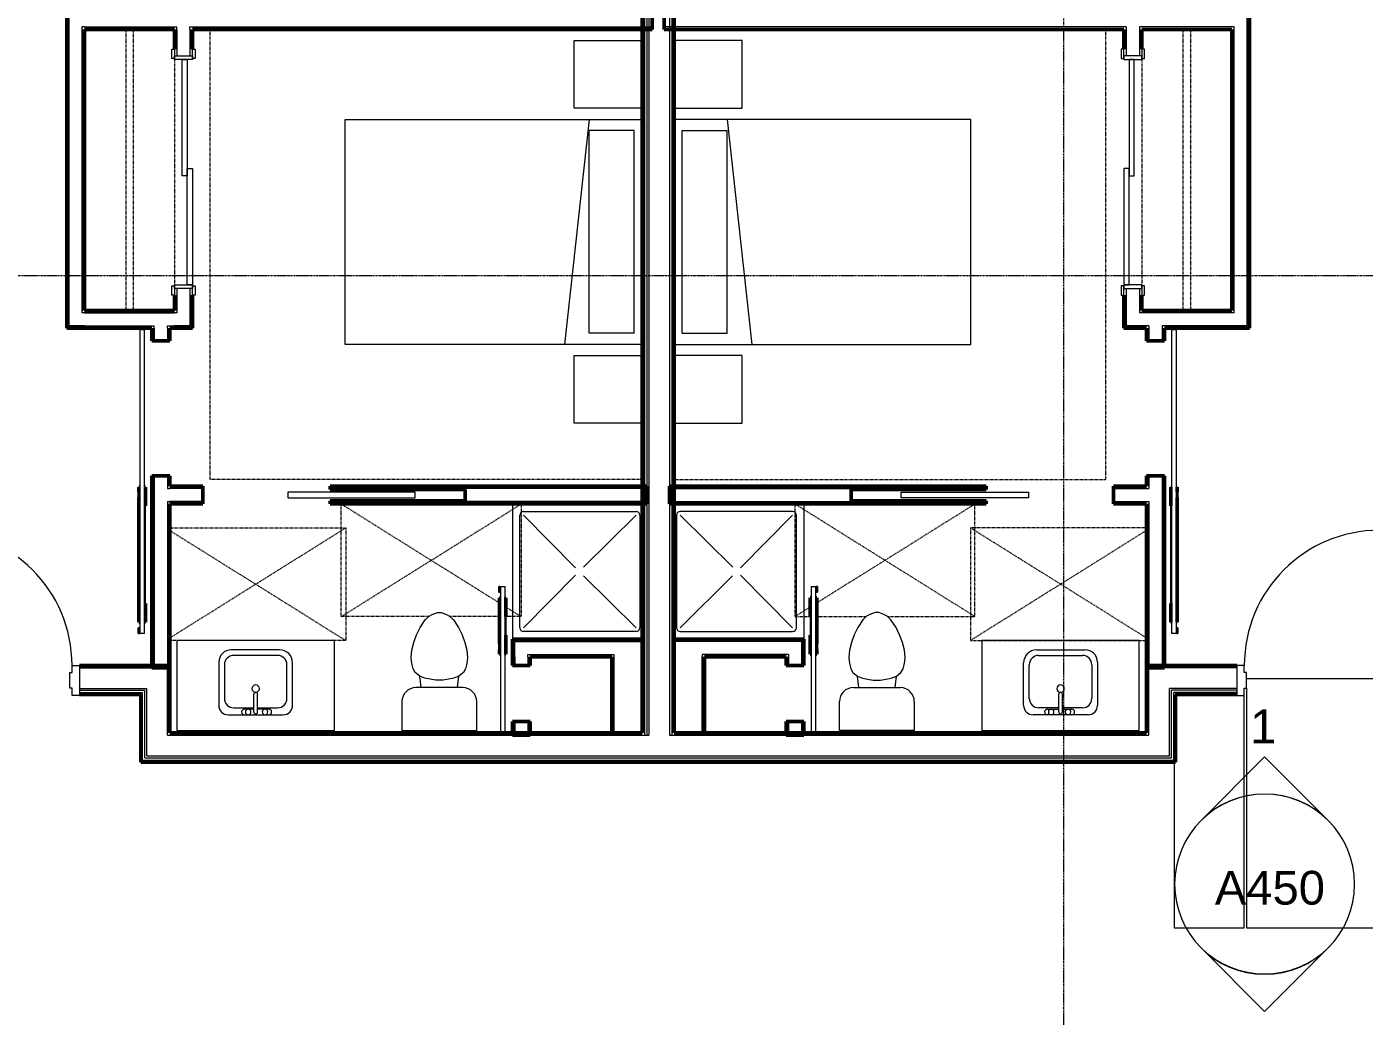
# Model space of a CAD drawing. Header units: inches. Extents: x -4266 to -1814, y 9706 to 12441.
# Drawn here: x -3103.9 to -2747.2, y 11649.9 to 11913.5 of the extents above; entities that cross this region are included whole.
import ezdxf

# ---------------------------------------------------------------- set-up
doc = ezdxf.new("R2010")
doc.units = ezdxf.units.IN
doc.header["$MEASUREMENT"] = 0
doc.linetypes.add('Dash', pattern=[0.25, 0.125, -0.125])
doc.linetypes.add('Grid Line 1_2_', pattern=[0.875, 0.5, -0.125, 0.125, -0.125])
for name, color, linetype, lineweight in [('A-ANNO-DIMS', 211, 'Continuous', 9), ('A-ANNO-DIMS-96', 211, 'Continuous', 9), ('A-DOOR-1', 7, 'Continuous', 9), ('A-DOOR-2', 50, 'Continuous', 20), ('A-DOOR-4', 10, 'Continuous', 13), ('A-DOOR-5', 250, 'Continuous', 50), ('A-DOOR-8', 31, 'Continuous', 9), ('A-DOOR-FRAM', 31, 'Continuous', 20), ('A-DOOR-FRAM-1', 50, 'Continuous', 20), ('A-FLOR', 192, 'Continuous', 13), ('A-GENM-HDLN-1', 7, 'Dash', 9), ('A-WALL', 113, 'Continuous', 13), ('A-WALL-3', 250, 'Continuous', 50), ('A-WALL-4', 10, 'Continuous', 13), ('G-ANNO-SYMB-2', 111, 'Continuous', 9), ('I-FURN-1', 7, 'Continuous', 9), ('I-FURN-HDLN-1', 7, 'Dash', 9), ('I-WALL-3', 2, 'Continuous', 50), ('P-SANR-FIXT-2', 7, 'Continuous', 9), ('Q-CASE-2', 7, 'Continuous', 9), ('Q-CASE-HDLN-1', 7, 'Dash', 9), ('S-GRID-1', 1, 'Grid Line 1_2_', 9)]:
    doc.layers.add(name, color=color, linetype=linetype, lineweight=lineweight)
doc.styles.add('Arial_1', font='arial.ttf', dxfattribs={"height": 9})
doc.styles.add('Century Gothic', font='ufonts.com_century-gothic.ttf', dxfattribs={"height": 9})
doc.dimstyles.new('OD__1_16__Tol__', dxfattribs={"dimscale": 12, "dimtxt": 9.397514, "dimasz": 1, "dimexe": 0.75, "dimexo": 0.5, "dimgap": 0.125, "dimtad": 1, "dimdec": 4, "dimrnd": 0.0625, "dimzin": 3, "dimdsep": 46, "dimlunit": 4, "dimtxsty": 'Century Gothic', "dimblk1": 'OBLIQUE', "dimblk2": 'OBLIQUE', "dimsah": 1, "dimcen": 0.09, "dimdle": 0.75, "dimazin": 0, "dimtfac": 1, "dimtdec": 4, "dimtix": 1, "dimtmove": 0, "dimatfit": 3, "dimfxl": 1, "dimtvp": 1, "dimtfill": 1, "dimfrac": 2, "dimtolj": 1, "dimtzin": 0, "dimarcsym": 2})

# ---------------------------------------------------------------- blocks, each defined once
blk = doc.blocks.new('DIMBLOCK18-FLOOR PLAN - 1ST FLOOR')
at = {"layer": 'A-ANNO-DIMS-96', "lineweight": 50}
for p, q in [((-4038.48, 12087.19), (-4044.48, 12093.19)), ((-4038.48, 12087.19), (-4032.48, 12081.19)), ((-4038.48, 11782.99), (-4044.48, 11788.99)), ((-4038.48, 11782.99), (-4032.48, 11776.99))]:
    blk.add_line(p, q, dxfattribs=at)
at = {"layer": 'A-ANNO-DIMS-96'}
for p, q in [((-2526.32, 12087.19), (-4047.48, 12087.19)), ((-4038.48, 11782.99), (-4038.48, 12087.19)), ((-4038.48, 12087.19), (-2526.32, 12087.19)), ((-3753.32, 11782.99), (-4047.48, 11782.99)), ((-4038.48, 11782.99), (-3753.32, 11782.99))]:
    blk.add_line(p, q, dxfattribs=at)
at = {"layer": 'A-ANNO-DIMS-96', "color": 0, "char_height": 9, "attachment_point": 1, "rotation": 90, "line_spacing_factor": 0.984502, "style": 'Century Gothic', "bg_fill": 3, "box_fill_scale": 1.25, "bg_fill_color": 256, "bg_fill_true_color": 13158600, "bg_fill_transparency": 0}
for s, insert, width in [('25\' - 4 3/16"', (-4051.52, 11900.86), 82.1611), ('304.2', (-4033.75, 11919.35), 37.7691)]:
    blk.add_mtext(s, dxfattribs=dict(at, insert=insert, width=width))
blk = doc.blocks.new('_Oblique')
at = {"color": 0, "linetype": 'ByBlock', "lineweight": -2}
blk.add_line((-0.5, -0.5), (0.5, 0.5), dxfattribs=at)

msp = doc.modelspace()

# ---------------------------------------------------------------- linework, layer by layer
at = {"layer": 'A-DOOR-4'}
for p, q in [((-2978.02233, 11762.87529), (-2978.02233, 11764.37529)), ((-2977.69674, 11764.37529), (-2978.02233, 11764.37529)), ((-2977.69674, 11762.87529), (-2977.69674, 11764.37529)), ((-2977.59526, 11764.37529), (-2977.59526, 11725.37529)), ((-2977.59526, 11764.37529), (-2976.97026, 11764.37529)), ((-2976.97026, 11764.37529), (-2976.34526, 11764.37529)), ((-2976.34526, 11725.37529), (-2976.34526, 11764.37529)), ((-2894.70221, 11764.37529), (-2894.70221, 11725.37529)), ((-2894.70221, 11764.37529), (-2894.07721, 11764.37529)), ((-2894.07721, 11764.37529), (-2893.45221, 11764.37529)), ((-2893.45221, 11725.37529), (-2893.45221, 11764.37529)), ((-2893.02514, 11764.37529), (-2893.35074, 11764.37529)), ((-2893.35074, 11764.37529), (-2893.35074, 11762.87529)), ((-2893.02514, 11764.37529), (-2893.02514, 11762.87529)), ((-2978.02233, 11762.87529), (-2977.69674, 11762.87529)), ((-2893.35074, 11762.87529), (-2893.02514, 11762.87529)), ((-2976.09526, 11756.37529), (-2976.09526, 11751.37529)), ((-2894.95221, 11756.37529), (-2894.95221, 11751.37529)), ((-3074.14874, 11751.8644), (-3074.14874, 11753.3644)), ((-3073.82314, 11753.3644), (-3074.14874, 11753.3644)), ((-3073.82314, 11751.8644), (-3073.82314, 11753.3644)), ((-2796.89874, 11753.3644), (-2797.22433, 11753.3644)), ((-2797.22433, 11753.3644), (-2797.22433, 11751.8644)), ((-2796.89874, 11753.3644), (-2796.89874, 11751.8644)), ((-3074.14874, 11751.8644), (-3073.82314, 11751.8644)), ((-3073.09666, 11751.8644), (-3073.72166, 11751.8644)), ((-3072.47166, 11751.8644), (-3073.09666, 11751.8644)), ((-2978.02233, 11747.60926), (-2978.02233, 11749.10926)), ((-2978.02233, 11749.10926), (-2977.69674, 11749.10926)), ((-2977.69674, 11747.60926), (-2977.69674, 11749.10926)), ((-2893.35074, 11749.10926), (-2893.02514, 11749.10926)), ((-2893.35074, 11749.10926), (-2893.35074, 11747.60926)), ((-2893.02514, 11749.10926), (-2893.02514, 11747.60926)), ((-2797.95081, 11751.8644), (-2798.57581, 11751.8644)), ((-2797.32581, 11751.8644), (-2797.95081, 11751.8644)), ((-2797.22433, 11751.8644), (-2796.89874, 11751.8644)), ((-2977.69674, 11747.60926), (-2978.02233, 11747.60926)), ((-2893.02514, 11747.60926), (-2893.35074, 11747.60926)), ((-2976.97026, 11725.37529), (-2977.59526, 11725.37529)), ((-2976.34526, 11725.37529), (-2976.97026, 11725.37529)), ((-2894.07721, 11725.37529), (-2894.70221, 11725.37529)), ((-2893.45221, 11725.37529), (-2894.07721, 11725.37529))]:
    msp.add_line(p, q, dxfattribs=at)
at = {"layer": 'A-DOOR-5'}
for p, q in [((-3072.47377, 11759.8644), (-3072.22166, 11759.8644)), ((-3072.22166, 11759.8644), (-3072.22166, 11754.8644)), ((-2977.59526, 11761.37529), (-2977.84526, 11761.37529)), ((-2977.84526, 11761.37529), (-2977.84526, 11749.10926)), ((-2976.09526, 11761.37529), (-2976.3469, 11761.37529)), ((-2976.09526, 11756.37529), (-2976.09526, 11761.37529)), ((-2894.95221, 11761.37529), (-2894.70058, 11761.37529)), ((-2894.95221, 11756.37529), (-2894.95221, 11761.37529)), ((-2893.45221, 11761.37529), (-2893.20221, 11761.37529)), ((-2893.20221, 11761.37529), (-2893.20221, 11749.10926)), ((-2798.57371, 11759.8644), (-2798.82581, 11759.8644)), ((-2798.82581, 11759.8644), (-2798.82581, 11754.8644)), ((-2976.34963, 11756.37529), (-2976.09526, 11756.37529)), ((-2894.69785, 11756.37529), (-2894.95221, 11756.37529)), ((-3073.72166, 11754.8644), (-3073.97166, 11754.8644)), ((-3072.22166, 11754.8644), (-3072.47245, 11754.8644)), ((-2798.82581, 11754.8644), (-2798.57502, 11754.8644)), ((-2797.32581, 11754.8644), (-2797.07581, 11754.8644)), ((-2976.09526, 11751.37529), (-2976.35236, 11751.37529)), ((-2976.09526, 11746.37529), (-2976.09526, 11751.37529)), ((-2894.95221, 11751.37529), (-2894.69512, 11751.37529)), ((-2894.95221, 11746.37529), (-2894.95221, 11751.37529)), ((-2977.84526, 11747.60926), (-2977.84526, 11746.37529)), ((-2977.84526, 11746.37529), (-2977.59526, 11746.37529)), ((-2976.34526, 11746.37529), (-2976.09526, 11746.37529)), ((-2894.70221, 11746.37529), (-2894.95221, 11746.37529)), ((-2893.20221, 11746.37529), (-2893.45221, 11746.37529)), ((-2893.20221, 11747.60926), (-2893.20221, 11746.37529))]:
    msp.add_line(p, q, dxfattribs=at)
at = {"layer": 'A-DOOR-FRAM'}
for p, q in [((-3091.82374, 11741.4269), (-3091.82374, 11743.3644)), ((-3091.82374, 11743.3644), (-3089.82374, 11743.3644)), ((-3089.82374, 11743.3644), (-3089.82374, 11735.3644)), ((-2779.19874, 11743.3644), (-2781.19874, 11743.3644)), ((-2781.19874, 11743.3644), (-2781.19874, 11735.3644)), ((-2779.19874, 11741.4269), (-2779.19874, 11743.3644)), ((-3092.44874, 11741.4269), (-3091.82374, 11741.4269)), ((-3092.44874, 11737.3019), (-3092.44874, 11741.4269)), ((-2778.57374, 11741.4269), (-2779.19874, 11741.4269)), ((-2778.57374, 11737.3019), (-2778.57374, 11741.4269)), ((-3091.82374, 11737.3019), (-3092.44874, 11737.3019)), ((-3091.82374, 11735.3644), (-3091.82374, 11737.3019)), ((-3089.82374, 11735.3644), (-3091.82374, 11735.3644)), ((-2781.19874, 11735.3644), (-2779.19874, 11735.3644)), ((-2779.19874, 11735.3644), (-2779.19874, 11737.3019)), ((-2779.19874, 11737.3019), (-2778.57374, 11737.3019))]:
    msp.add_line(p, q, dxfattribs=at)
at = {"layer": 'A-FLOR'}
for p, q in [((-2743.82374, 11739.7394), (-2778.57374, 11739.7394)), ((-2779.19874, 11673.3894), (-2779.19874, 11735.3644)), ((-2778.57374, 11737.3019), (-2778.57374, 11673.3894)), ((-2797.89874, 11717.6144), (-2797.89874, 11673.3894)), ((-2797.89874, 11673.3894), (-2779.19874, 11673.3894)), ((-2778.57374, 11673.3894), (-2739.92374, 11673.3894))]:
    msp.add_line(p, q, dxfattribs=at)
at = {"layer": 'A-GENM-HDLN-1'}
for p, q in [((-2996.70941, 11756.3644), (-3020.02233, 11756.3644)), ((-2977.84526, 11756.3644), (-2991.02744, 11756.3644)), ((-2976.09526, 11758.90997), (-2972.02233, 11756.3644)), ((-2972.02233, 11756.3644), (-2976.09526, 11756.3644)), ((-2894.95221, 11758.90997), (-2899.02514, 11756.3644)), ((-2899.02514, 11756.3644), (-2894.95221, 11756.3644)), ((-2893.20221, 11756.3644), (-2880.02003, 11756.3644)), ((-2874.33806, 11756.3644), (-2851.02514, 11756.3644)), ((-3018.84465, 11750.00029), (-3065.77374, 11750.00029)), ((-2852.20283, 11750.00029), (-2805.27374, 11750.00029))]:
    msp.add_line(p, q, dxfattribs=at)
at = {"layer": 'A-WALL'}
for p, q in [((-2938.02374, 12080.6894), (-2938.02374, 11724.7394)), ((-2939.14874, 11917.6144), (-2939.14874, 11724.7394)), ((-2938.52374, 11917.6144), (-2938.52374, 11724.7394)), ((-2932.52374, 11917.6144), (-2932.52374, 11724.7394)), ((-2931.89874, 11917.6144), (-2931.89874, 11724.7394)), ((-3089.82374, 11742.7394), (-3066.37374, 11742.7394)), ((-3066.37374, 11724.7394), (-3066.37374, 11742.7394)), ((-2781.19874, 11742.7394), (-2804.64874, 11742.7394)), ((-2804.64874, 11724.7394), (-2804.64874, 11742.7394)), ((-3089.82374, 11737.2394), (-3071.87374, 11737.2394)), ((-3089.82374, 11736.7394), (-3072.37374, 11736.7394)), ((-3089.82374, 11736.1144), (-3072.99874, 11736.1144)), ((-3073.49874, 11735.6144), (-3073.49874, 11736.1144)), ((-3072.99874, 11718.1144), (-3072.99874, 11736.1144)), ((-3072.37374, 11718.7394), (-3072.37374, 11736.7394)), ((-3071.87374, 11719.2394), (-3071.87374, 11737.2394)), ((-2781.19874, 11737.2394), (-2799.14874, 11737.2394)), ((-2799.14874, 11719.2394), (-2799.14874, 11737.2394)), ((-2781.19874, 11736.7394), (-2798.64874, 11736.7394)), ((-2798.64874, 11718.7394), (-2798.64874, 11736.7394)), ((-2781.19874, 11736.1144), (-2798.02374, 11736.1144)), ((-2798.02374, 11718.1144), (-2798.02374, 11736.1144)), ((-2797.52374, 11736.1144), (-2797.52374, 11735.6144)), ((-3066.37374, 11724.7394), (-2938.02374, 11724.7394)), ((-2932.52374, 11724.7394), (-2804.64874, 11724.7394)), ((-3072.99874, 11718.1144), (-2798.02374, 11718.1144)), ((-3072.37374, 11718.7394), (-2798.64874, 11718.7394)), ((-3071.87374, 11719.2394), (-2799.14874, 11719.2394))]:
    msp.add_line(p, q, dxfattribs=at)
at = {"layer": 'A-WALL-3'}
for p, q in [((-2939.77374, 11750.37529), (-2974.39733, 11750.37529)), ((-2974.39733, 11750.37529), (-2974.39733, 11749.75029)), ((-2974.39733, 11749.75029), (-2974.39733, 11745.62529)), ((-2939.77374, 11746.25029), (-2939.77374, 11750.37529)), ((-2896.65014, 11750.37529), (-2931.27374, 11750.37529)), ((-2931.27374, 11750.37529), (-2931.27374, 11746.25029)), ((-2896.65014, 11749.75029), (-2896.65014, 11750.37529)), ((-2896.65014, 11745.62529), (-2896.65014, 11749.75029)), ((-2974.39733, 11745.62529), (-2974.39733, 11743.37529)), ((-2969.64733, 11745.62529), (-2947.89874, 11745.62529)), ((-2969.64733, 11743.37529), (-2969.64733, 11745.62529)), ((-2947.89874, 11745.62529), (-2947.89874, 11725.3644)), ((-2939.77374, 11745.62529), (-2939.77374, 11746.25029)), ((-2939.77374, 11725.3644), (-2939.77374, 11745.62529)), ((-2931.27374, 11746.25029), (-2931.27374, 11745.62529)), ((-2931.27374, 11745.62529), (-2931.27374, 11725.3644)), ((-2923.14874, 11745.62529), (-2901.40014, 11745.62529)), ((-2923.14874, 11725.3644), (-2923.14874, 11745.62529)), ((-2901.40014, 11745.62529), (-2901.40014, 11743.37529)), ((-2896.65014, 11743.37529), (-2896.65014, 11745.62529)), ((-3070.52374, 11742.7394), (-3065.77374, 11742.7394)), ((-2974.39733, 11743.37529), (-2969.64733, 11743.37529)), ((-2901.40014, 11743.37529), (-2896.65014, 11743.37529)), ((-2805.27374, 11742.7394), (-2800.52374, 11742.7394)), ((-2969.64733, 11728.37529), (-2974.39733, 11728.37529)), ((-2974.39733, 11728.37529), (-2974.39733, 11724.7394)), ((-2969.64733, 11724.7394), (-2969.64733, 11728.37529)), ((-2896.65014, 11728.37529), (-2901.40014, 11728.37529)), ((-2901.40014, 11728.37529), (-2901.40014, 11724.7394)), ((-2896.65014, 11724.7394), (-2896.65014, 11728.37529)), ((-2974.39733, 11724.7394), (-2969.64733, 11724.7394)), ((-2947.89874, 11725.3644), (-2939.77374, 11725.3644)), ((-2931.27374, 11725.3644), (-2923.14874, 11725.3644)), ((-2901.40014, 11724.7394), (-2896.65014, 11724.7394))]:
    msp.add_line(p, q, dxfattribs=at)
at = {"layer": 'A-WALL-4'}
for p, q in [((-2973.77233, 11749.75029), (-2939.77374, 11749.75029)), ((-2973.77233, 11746.25029), (-2973.77233, 11749.75029)), ((-2897.27514, 11749.75029), (-2931.27374, 11749.75029)), ((-2897.27514, 11749.75029), (-2897.27514, 11746.25029)), ((-2973.77233, 11745.62529), (-2973.77233, 11746.25029)), ((-2973.77233, 11745.62529), (-2973.77233, 11743.37529)), ((-2970.27233, 11746.25029), (-2947.27374, 11746.25029)), ((-2970.27233, 11745.62529), (-2970.27233, 11746.25029)), ((-2970.27233, 11745.62529), (-2970.27233, 11743.37529)), ((-2947.27374, 11745.62529), (-2947.27374, 11746.25029)), ((-2947.27374, 11725.3644), (-2947.27374, 11745.62529)), ((-2940.02374, 11746.25029), (-2939.77374, 11746.25029)), ((-2940.02374, 11746.25029), (-2939.77374, 11746.25029)), ((-2940.02374, 11745.62529), (-2940.02374, 11746.25029)), ((-2940.02374, 11725.3644), (-2940.02374, 11745.62529)), ((-2931.02374, 11746.25029), (-2931.27374, 11746.25029)), ((-2931.27374, 11746.25029), (-2931.02374, 11746.25029)), ((-2931.02374, 11746.25029), (-2931.02374, 11745.62529)), ((-2931.02374, 11725.3644), (-2931.02374, 11745.62529)), ((-2900.77514, 11746.25029), (-2923.77374, 11746.25029)), ((-2923.77374, 11746.25029), (-2923.77374, 11745.62529)), ((-2923.77374, 11725.3644), (-2923.77374, 11745.62529)), ((-2900.77514, 11746.25029), (-2900.77514, 11745.62529)), ((-2900.77514, 11745.62529), (-2900.77514, 11743.37529)), ((-2897.27514, 11746.25029), (-2897.27514, 11745.62529)), ((-2897.27514, 11745.62529), (-2897.27514, 11743.37529)), ((-2973.77233, 11728.37529), (-2973.77233, 11724.7394)), ((-2970.27233, 11728.37529), (-2970.27233, 11724.7394)), ((-2900.77514, 11728.37529), (-2900.77514, 11724.7394)), ((-2897.27514, 11728.37529), (-2897.27514, 11724.7394))]:
    msp.add_line(p, q, dxfattribs=at)
at = {"layer": 'G-ANNO-SYMB-2'}
for p, q in [((-2773.7766, 11718.99605), (-2790.74716, 11702.02549)), ((-2756.80604, 11702.02549), (-2773.7766, 11718.99605))]:
    msp.add_line(p, q, dxfattribs=at)
at = {"layer": 'G-ANNO-SYMB-2', "extrusion": (0, 0, -1)}
for p, q in [((-2773.7766, 11651.1138), (-2790.74716, 11668.08436)), ((-2756.80604, 11668.08436), (-2773.7766, 11651.1138))]:
    msp.add_line(p, q, dxfattribs=at)
at = {"layer": 'G-ANNO-SYMB-2'}
for start, end in [(0, 180), (45, 135), (180, 0)]:
    msp.add_arc((-2773.7766, 11685.05493), 24, start, end, dxfattribs=at)
at = {"layer": 'G-ANNO-SYMB-2', "extrusion": (0, 0, -1)}
msp.add_arc((2773.7766, 11685.05493), 24, 225, 315, dxfattribs=at)
at = {"layer": 'I-WALL-3'}
for p, q in [((-2939.77374, 11917.6144), (-2939.77374, 11725.3644)), ((-2931.27374, 11725.3644), (-2931.27374, 11917.6144)), ((-3065.74874, 11743.3644), (-3089.82374, 11743.3644)), ((-3065.74874, 11725.3644), (-3065.74874, 11743.3644)), ((-2781.19874, 11743.3644), (-2805.27374, 11743.3644)), ((-2805.27374, 11743.3644), (-2805.27374, 11725.3644)), ((-3089.82374, 11735.6144), (-3073.49874, 11735.6144)), ((-3073.49874, 11735.6144), (-3073.49874, 11717.6144)), ((-2797.52374, 11735.6144), (-2781.19874, 11735.6144)), ((-2797.52374, 11717.6144), (-2797.52374, 11735.6144)), ((-2939.77374, 11725.3644), (-3065.74874, 11725.3644)), ((-2805.27374, 11725.3644), (-2931.27374, 11725.3644)), ((-3073.49874, 11717.6144), (-2797.52374, 11717.6144))]:
    msp.add_line(p, q, dxfattribs=at)
at = {"layer": 'P-SANR-FIXT-2'}
for p, q in [((-2957.52955, 11767.39137), (-2971.39733, 11753.37529)), ((-2955.38682, 11767.26675), (-2941.39733, 11753.37529)), ((-2915.66066, 11767.26675), (-2929.65014, 11753.37529)), ((-2913.51792, 11767.39137), (-2899.65014, 11753.37529)), ((-2997.60819, 11755.46562), (-2996.60819, 11756.46562)), ((-2996.60819, 11756.46562), (-2995.74216, 11756.96562)), ((-2995.74216, 11756.96562), (-2994.36843, 11757.46562)), ((-2994.36843, 11757.46562), (-2993.36843, 11757.46562)), ((-2993.36843, 11757.46562), (-2991.99469, 11756.96562)), ((-2991.99469, 11756.96562), (-2991.12866, 11756.46562)), ((-2991.12866, 11756.46562), (-2990.12866, 11755.46562)), ((-2879.91881, 11756.46562), (-2880.91881, 11755.46562)), ((-2879.05279, 11756.96562), (-2879.91881, 11756.46562)), ((-2877.67905, 11757.46562), (-2879.05279, 11756.96562)), ((-2876.67905, 11757.46562), (-2877.67905, 11757.46562)), ((-2875.30531, 11756.96562), (-2876.67905, 11757.46562)), ((-2874.43928, 11756.46562), (-2875.30531, 11756.96562)), ((-2873.43928, 11755.46562), (-2874.43928, 11756.46562)), ((-2999.92824, 11751.46562), (-2998.99562, 11753.46562)), ((-2998.99562, 11753.46562), (-2997.60819, 11755.46562)), ((-2990.12866, 11755.46562), (-2988.74123, 11753.46562)), ((-2988.74123, 11753.46562), (-2987.80862, 11751.46562)), ((-2882.30624, 11753.46562), (-2883.23886, 11751.46562)), ((-2880.91881, 11755.46562), (-2882.30624, 11753.46562)), ((-2872.05185, 11753.46562), (-2873.43928, 11755.46562)), ((-2871.11924, 11751.46562), (-2872.05185, 11753.46562)), ((-3001.19411, 11747.45801), (-3000.65618, 11749.46562)), ((-3000.65618, 11749.46562), (-2999.92824, 11751.46562)), ((-2987.80862, 11751.46562), (-2987.08067, 11749.46562)), ((-2987.08067, 11749.46562), (-2986.54274, 11747.45801)), ((-2941.39733, 11752.37529), (-2971.39733, 11752.37529)), ((-2929.65014, 11752.37529), (-2899.65014, 11752.37529)), ((-2883.9668, 11749.46562), (-2884.50474, 11747.45801)), ((-2883.23886, 11751.46562), (-2883.9668, 11749.46562)), ((-2870.3913, 11749.46562), (-2871.11924, 11751.46562)), ((-2869.85336, 11747.45801), (-2870.3913, 11749.46562)), ((-3036.50213, 11747.51347), (-3049.3663, 11747.51347)), ((-3036.50213, 11747.51347), (-3049.3663, 11747.51347)), ((-3037.00213, 11746.01347), (-3048.68717, 11746.01347)), ((-3001.36843, 11745.46562), (-3001.19411, 11747.45801)), ((-3001.28127, 11744.46942), (-3001.36843, 11745.46562)), ((-2986.54274, 11747.45801), (-2986.36843, 11745.46562)), ((-2986.36843, 11745.46562), (-2986.45558, 11744.46942)), ((-2884.50474, 11747.45801), (-2884.67905, 11745.46562)), ((-2884.67905, 11745.46562), (-2884.59189, 11744.46942)), ((-2869.67905, 11745.46562), (-2869.85336, 11747.45801)), ((-2869.7662, 11744.46942), (-2869.67905, 11745.46562)), ((-2834.54535, 11747.51347), (-2821.68118, 11747.51347)), ((-2834.54535, 11747.51347), (-2821.68118, 11747.51347)), ((-2834.04535, 11746.01347), (-2822.36031, 11746.01347)), ((-3052.68717, 11744.1926), (-3052.68717, 11732.69064)), ((-3052.68717, 11744.1926), (-3052.68717, 11732.69064)), ((-3051.18717, 11743.51347), (-3051.18717, 11734.56564)), ((-3034.50213, 11734.56564), (-3034.50213, 11743.51347)), ((-3033.00213, 11732.69064), (-3033.00213, 11744.01347)), ((-3033.00213, 11732.69064), (-3033.00213, 11744.01347)), ((-3001.10427, 11743.46562), (-3001.28127, 11744.46942)), ((-3000.83632, 11742.46562), (-3001.10427, 11743.46562)), ((-3000.26956, 11741.46562), (-3000.83632, 11742.46562)), ((-2986.90053, 11742.46562), (-2987.46729, 11741.46562)), ((-2986.63258, 11743.46562), (-2986.90053, 11742.46562)), ((-2986.45558, 11744.46942), (-2986.63258, 11743.46562)), ((-2884.59189, 11744.46942), (-2884.41489, 11743.46562)), ((-2884.41489, 11743.46562), (-2884.14694, 11742.46562)), ((-2884.14694, 11742.46562), (-2883.58018, 11741.46562)), ((-2870.77791, 11741.46562), (-2870.21115, 11742.46562)), ((-2870.21115, 11742.46562), (-2869.9432, 11743.46562)), ((-2869.9432, 11743.46562), (-2869.7662, 11744.46942)), ((-2838.04535, 11732.69064), (-2838.04535, 11744.01347)), ((-2838.04535, 11732.69064), (-2838.04535, 11744.01347)), ((-2836.54535, 11734.56564), (-2836.54535, 11743.51347)), ((-2819.86031, 11743.51347), (-2819.86031, 11734.56564)), ((-2818.36031, 11744.1926), (-2818.36031, 11732.69064)), ((-2818.36031, 11744.1926), (-2818.36031, 11732.69064)), ((-2999.07781, 11740.46562), (-3000.26956, 11741.46562)), ((-2997.70407, 11739.96562), (-2999.07781, 11740.46562)), ((-2998.73009, 11737.44184), (-2999.07781, 11740.46562)), ((-2994.86843, 11739.46562), (-2997.70407, 11739.96562)), ((-2992.86843, 11739.46562), (-2994.86843, 11739.46562)), ((-2990.03278, 11739.96562), (-2992.86843, 11739.46562)), ((-2988.65905, 11740.46562), (-2990.03278, 11739.96562)), ((-2989.00676, 11737.44184), (-2988.65905, 11740.46562)), ((-2987.46729, 11741.46562), (-2988.65905, 11740.46562)), ((-2883.58018, 11741.46562), (-2882.38843, 11740.46562)), ((-2882.38843, 11740.46562), (-2881.01469, 11739.96562)), ((-2882.04071, 11737.44184), (-2882.38843, 11740.46562)), ((-2881.01469, 11739.96562), (-2878.17905, 11739.46562)), ((-2878.17905, 11739.46562), (-2876.17905, 11739.46562)), ((-2876.17905, 11739.46562), (-2873.34341, 11739.96562)), ((-2873.34341, 11739.96562), (-2871.96967, 11740.46562)), ((-2872.31738, 11737.44184), (-2871.96967, 11740.46562)), ((-2871.96967, 11740.46562), (-2870.77791, 11741.46562)), ((-3043.34465, 11730.95444), (-3043.34465, 11735.69279)), ((-3042.34465, 11730.95444), (-3042.34465, 11735.69279)), ((-2987.61843, 11737.44184), (-3000.11843, 11737.44184)), ((-2883.42905, 11737.44184), (-2870.92905, 11737.44184)), ((-2828.70283, 11730.95444), (-2828.70283, 11735.69279)), ((-2827.70283, 11730.95444), (-2827.70283, 11735.69279)), ((-3048.68717, 11732.06564), (-3043.34465, 11732.06564)), ((-3043.34465, 11731.69064), (-3045.84465, 11731.69064)), ((-3042.34465, 11732.06564), (-3037.00213, 11732.06564)), ((-3039.34465, 11731.69064), (-3042.34465, 11731.69064)), ((-3003.84465, 11733.71562), (-3003.84465, 11725.9894)), ((-2983.8922, 11725.9894), (-2983.8922, 11733.71562)), ((-2887.15527, 11725.9894), (-2887.15527, 11733.71562)), ((-2867.20283, 11733.71562), (-2867.20283, 11725.9894)), ((-2828.70283, 11732.06564), (-2834.04535, 11732.06564)), ((-2831.70283, 11731.69064), (-2828.70283, 11731.69064)), ((-2822.36031, 11732.06564), (-2827.70283, 11732.06564)), ((-2827.70283, 11731.69064), (-2825.20283, 11731.69064)), ((-3050.18717, 11730.19064), (-3035.50213, 11730.19064)), ((-3050.18717, 11730.19064), (-3035.50213, 11730.19064)), ((-3045.84465, 11730.19064), (-3039.34465, 11730.19064)), ((-2820.86031, 11730.19064), (-2835.54535, 11730.19064)), ((-2820.86031, 11730.19064), (-2835.54535, 11730.19064)), ((-2825.20283, 11730.19064), (-2831.70283, 11730.19064)), ((-3003.84465, 11725.9894), (-2983.8922, 11725.9894)), ((-2867.20283, 11725.9894), (-2887.15527, 11725.9894))]:
    msp.add_line(p, q, dxfattribs=at)
for centre, radius, start, end in [((-2971.39733, 11753.37529), 1, 180, 270), ((-2941.39733, 11753.37529), 1, 270, 0), ((-2929.65014, 11753.37529), 1, 180, 270), ((-2899.65014, 11753.37529), 1, 270, 0), ((-3049.3663, 11744.1926), 3.32087, 90, 180), ((-3049.3663, 11744.1926), 3.32087, 90, 180), ((-3048.68717, 11743.51347), 2.5, 90, 180), ((-3037.00213, 11743.51347), 2.5, 0, 90), ((-3036.50213, 11744.01347), 3.5, 0, 90), ((-3036.50213, 11744.01347), 3.5, 0, 90), ((-2834.54535, 11744.01347), 3.5, 90, 180), ((-2834.54535, 11744.01347), 3.5, 90, 180), ((-2834.04535, 11743.51347), 2.5, 90, 180), ((-2822.36031, 11743.51347), 2.5, 0, 90), ((-2821.68118, 11744.1926), 3.32087, 0, 90), ((-2821.68118, 11744.1926), 3.32087, 0, 90), ((-3042.84465, 11737.15797), 1, 0, 180), ((-3042.84465, 11737.15797), 1, 180, 0), ((-3042.84465, 11735.69279), 0.5, 0, 180), ((-3000.11843, 11733.71562), 3.72622, 90, 180), ((-2987.61843, 11733.71562), 3.72622, 0, 90), ((-2883.42905, 11733.71562), 3.72622, 90, 180), ((-2870.92905, 11733.71562), 3.72622, 0, 90), ((-2828.20283, 11737.15797), 1, 0, 180), ((-2828.20283, 11737.15797), 1, 180, 0), ((-2828.20283, 11735.69279), 0.5, 0, 180), ((-3050.18717, 11732.69064), 2.5, 180, 270), ((-3050.18717, 11732.69064), 2.5, 180, 270), ((-3048.68717, 11734.56564), 2.5, 180, 270), ((-3045.84465, 11730.94064), 0.75, 90, 270), ((-3044.84465, 11730.94064), 0.75, 0, 180), ((-3040.34465, 11730.94064), 0.75, 0, 180), ((-3039.34465, 11730.94064), 0.75, 270, 90), ((-3037.00213, 11734.56564), 2.5, 270, 0), ((-3035.50213, 11732.69064), 2.5, 270, 0), ((-3035.50213, 11732.69064), 2.5, 270, 0), ((-2835.54535, 11732.69064), 2.5, 180, 270), ((-2835.54535, 11732.69064), 2.5, 180, 270), ((-2834.04535, 11734.56564), 2.5, 180, 270), ((-2831.70283, 11730.94064), 0.75, 90, 270), ((-2830.70283, 11730.94064), 0.75, 0, 180), ((-2826.20283, 11730.94064), 0.75, 0, 180), ((-2825.20283, 11730.94064), 0.75, 270, 90), ((-2822.36031, 11734.56564), 2.5, 270, 0), ((-2820.86031, 11732.69064), 2.5, 270, 0), ((-2820.86031, 11732.69064), 2.5, 270, 0), ((-3044.84465, 11730.94064), 0.75, 180, 0), ((-3042.84465, 11730.95444), 0.5, 180, 0), ((-3040.34465, 11730.94064), 0.75, 180, 0), ((-2830.70283, 11730.94064), 0.75, 180, 0), ((-2828.20283, 11730.95444), 0.5, 180, 0), ((-2826.20283, 11730.94064), 0.75, 180, 0)]:
    msp.add_arc(centre, radius, start, end, dxfattribs=at)
at = {"layer": 'Q-CASE-2'}
for p, q in [((-3021.84465, 11749.9894), (-3063.84465, 11749.9894)), ((-3063.84465, 11749.9894), (-3063.84465, 11725.9894)), ((-3021.84465, 11725.9894), (-3021.84465, 11749.9894)), ((-2807.20283, 11749.9894), (-2849.20283, 11749.9894)), ((-2849.20283, 11749.9894), (-2849.20283, 11725.9894)), ((-2807.20283, 11725.9894), (-2807.20283, 11749.9894)), ((-3063.84465, 11725.9894), (-3021.84465, 11725.9894)), ((-2849.20283, 11725.9894), (-2807.20283, 11725.9894))]:
    msp.add_line(p, q, dxfattribs=at)

# ---------------------------------------------------------------- texts
at = {"layer": 'G-ANNO-SYMB-2', "char_height": 9, "attachment_point": 1, "style": 'Arial_1'}
for s, insert, width in [('1', (-2777.63696, 11731.60964), 8.484), ('A450', (-2787.05147, 11688.60787), 35.754)]:
    msp.add_mtext(s, dxfattribs=dict(at, insert=insert, width=width))

# ---------------------------------------------------------------- next in the draw order: dimensions: what is measured, and where the dimension line sits
at = {"layer": 'A-ANNO-DIMS'}
dim = msp.add_linear_dim(base=(-4038.48434, 12087.1894), p1=(-3747.32374, 11782.9894), p2=(-2520.32374, 12087.1894), angle=90, dimstyle='OD__1_16__Tol__', override={"dimpost": '<>\\X', "dimfxl": 1264.146605}, dxfattribs=at)
dim.commit()
dim.dimension.update_dxf_attribs({"geometry": 'DIMBLOCK18-FLOOR PLAN - 1ST FLOOR', "text_midpoint": (-4038.48434, 11935.0894)})

# ---------------------------------------------------------------- next in the draw order: linework, layer by layer
at = {"layer": 'A-DOOR-1'}
for p, q in [((-3065.23624, 11907.5519), (-3064.48624, 11907.5519)), ((-3065.23624, 11905.0519), (-3065.23624, 11907.5519)), ((-3064.48624, 11907.5519), (-3064.48624, 11905.0519)), ((-3059.73624, 11907.5519), (-3058.98624, 11907.5519)), ((-3059.73624, 11905.0519), (-3059.73624, 11907.5519)), ((-3058.98624, 11907.5519), (-3058.98624, 11905.0519)), ((-2812.06124, 11907.5519), (-2812.06124, 11905.0519)), ((-2811.31124, 11907.5519), (-2812.06124, 11907.5519)), ((-2811.31124, 11905.0519), (-2811.31124, 11907.5519)), ((-2806.56124, 11907.5519), (-2806.56124, 11905.0519)), ((-2805.81124, 11907.5519), (-2806.56124, 11907.5519)), ((-2805.81124, 11905.0519), (-2805.81124, 11907.5519)), ((-3064.48624, 11905.0519), (-3065.23624, 11905.0519)), ((-3058.98624, 11905.0519), (-3059.73624, 11905.0519)), ((-2812.06124, 11905.0519), (-2811.31124, 11905.0519)), ((-2806.56124, 11905.0519), (-2805.81124, 11905.0519)), ((-3065.23624, 11844.5519), (-3064.48624, 11844.5519)), ((-3065.23624, 11842.0519), (-3065.23624, 11844.5519)), ((-3064.48624, 11842.0519), (-3065.23624, 11842.0519)), ((-3064.48624, 11844.5519), (-3064.48624, 11842.0519)), ((-3059.73624, 11844.5519), (-3058.98624, 11844.5519)), ((-3059.73624, 11842.0519), (-3059.73624, 11844.5519)), ((-3058.98624, 11842.0519), (-3059.73624, 11842.0519)), ((-3058.98624, 11844.5519), (-3058.98624, 11842.0519)), ((-2812.06124, 11844.5519), (-2812.06124, 11842.0519)), ((-2811.31124, 11844.5519), (-2812.06124, 11844.5519)), ((-2812.06124, 11842.0519), (-2811.31124, 11842.0519)), ((-2811.31124, 11842.0519), (-2811.31124, 11844.5519)), ((-2806.56124, 11844.5519), (-2806.56124, 11842.0519)), ((-2805.81124, 11844.5519), (-2806.56124, 11844.5519)), ((-2806.56124, 11842.0519), (-2805.81124, 11842.0519)), ((-2805.81124, 11842.0519), (-2805.81124, 11844.5519))]:
    msp.add_line(p, q, dxfattribs=at)
at = {"layer": 'A-DOOR-2'}
for p, q in [((-3062.48624, 11904.8019), (-3061.11124, 11904.8019)), ((-3062.48624, 11873.8019), (-3062.48624, 11904.8019)), ((-3061.11124, 11904.8019), (-3061.11124, 11873.8019)), ((-2809.93624, 11904.8019), (-2809.93624, 11873.8019)), ((-2808.56124, 11904.8019), (-2809.93624, 11904.8019)), ((-2808.56124, 11873.8019), (-2808.56124, 11904.8019)), ((-3061.11124, 11875.8019), (-3059.73624, 11875.8019)), ((-3061.11124, 11844.8019), (-3061.11124, 11875.8019)), ((-3059.73624, 11875.8019), (-3059.73624, 11844.8019)), ((-2811.31124, 11875.8019), (-2811.31124, 11844.8019)), ((-2809.93624, 11875.8019), (-2811.31124, 11875.8019)), ((-2809.93624, 11844.8019), (-2809.93624, 11875.8019)), ((-3061.11124, 11873.8019), (-3062.48624, 11873.8019)), ((-2809.93624, 11873.8019), (-2808.56124, 11873.8019)), ((-3059.73624, 11844.8019), (-3061.11124, 11844.8019)), ((-2811.31124, 11844.8019), (-2809.93624, 11844.8019)), ((-3000.30847, 11789.50029), (-3034.30847, 11789.50029)), ((-3034.30847, 11789.50029), (-3034.30847, 11788.00029)), ((-3000.30847, 11788.00029), (-3000.30847, 11789.50029)), ((-2870.739, 11788.00029), (-2870.739, 11789.50029)), ((-2870.739, 11789.50029), (-2836.739, 11789.50029)), ((-2836.739, 11789.50029), (-2836.739, 11788.00029)), ((-3034.30847, 11788.00029), (-3000.30847, 11788.00029)), ((-2836.739, 11788.00029), (-2870.739, 11788.00029))]:
    msp.add_line(p, q, dxfattribs=at)
at = {"layer": 'A-DOOR-4'}
for p, q in [((-3073.72166, 11832.8644), (-3073.72166, 11751.8644)), ((-3073.72166, 11832.8644), (-3073.09666, 11832.8644)), ((-3073.09666, 11832.8644), (-3072.47166, 11832.8644)), ((-3072.47166, 11751.8644), (-3072.47166, 11832.8644)), ((-2798.57581, 11832.8644), (-2798.57581, 11751.8644)), ((-2798.57581, 11832.8644), (-2797.95081, 11832.8644)), ((-2797.95081, 11832.8644), (-2797.32581, 11832.8644)), ((-2797.32581, 11751.8644), (-2797.32581, 11832.8644)), ((-3074.14874, 11788.13042), (-3074.14874, 11789.63042)), ((-3074.14874, 11789.63042), (-3073.82314, 11789.63042)), ((-3073.82314, 11788.13042), (-3073.82314, 11789.63042)), ((-2797.22433, 11789.63042), (-2796.89874, 11789.63042)), ((-2797.22433, 11789.63042), (-2797.22433, 11788.13042)), ((-2796.89874, 11789.63042), (-2796.89874, 11788.13042)), ((-3073.82314, 11788.13042), (-3074.14874, 11788.13042)), ((-3072.22166, 11759.8644), (-3072.22166, 11785.8644)), ((-2798.82581, 11759.8644), (-2798.82581, 11785.8644)), ((-2796.89874, 11788.13042), (-2797.22433, 11788.13042))]:
    msp.add_line(p, q, dxfattribs=at)
at = {"layer": 'A-DOOR-5'}
for p, q in [((-3073.97166, 11789.63042), (-3073.97166, 11790.8644)), ((-3073.97166, 11790.8644), (-3073.72166, 11790.8644)), ((-3072.47166, 11790.8644), (-3072.22166, 11790.8644)), ((-3072.22166, 11790.8644), (-3072.22166, 11785.8644)), ((-2798.57581, 11790.8644), (-2798.82581, 11790.8644)), ((-2798.82581, 11790.8644), (-2798.82581, 11785.8644)), ((-2797.07581, 11790.8644), (-2797.28942, 11790.8644)), ((-2797.07581, 11789.63042), (-2797.07581, 11790.8644)), ((-3073.97166, 11754.8644), (-3073.97166, 11788.13042)), ((-3072.22166, 11785.8644), (-3072.47166, 11785.8644)), ((-2798.82581, 11785.8644), (-2798.57581, 11785.8644)), ((-2797.07581, 11754.8644), (-2797.07581, 11788.13042))]:
    msp.add_line(p, q, dxfattribs=at)
at = {"layer": 'A-DOOR-8'}
for centre, start, end in [((-3127.82374, 11743.3644), 0, 90), ((-2743.19874, 11743.3644), 90, 180)]:
    msp.add_arc(centre, 36, start, end, dxfattribs=at)
at = {"layer": 'A-DOOR-FRAM-1'}
for p, q in [((-3064.48624, 11905.8019), (-3059.73624, 11905.8019)), ((-3064.48624, 11904.8019), (-3064.48624, 11905.8019)), ((-3059.73624, 11904.8019), (-3064.48624, 11904.8019)), ((-3059.73624, 11905.8019), (-3059.73624, 11904.8019)), ((-2806.56124, 11905.8019), (-2811.31124, 11905.8019)), ((-2811.31124, 11905.8019), (-2811.31124, 11904.8019)), ((-2811.31124, 11904.8019), (-2806.56124, 11904.8019)), ((-2806.56124, 11904.8019), (-2806.56124, 11905.8019)), ((-3064.48624, 11844.8019), (-3059.73624, 11844.8019)), ((-3064.48624, 11843.8019), (-3064.48624, 11844.8019)), ((-3059.73624, 11843.8019), (-3064.48624, 11843.8019)), ((-3059.73624, 11844.8019), (-3059.73624, 11843.8019)), ((-2811.31124, 11844.8019), (-2811.31124, 11843.8019)), ((-2806.56124, 11844.8019), (-2811.31124, 11844.8019)), ((-2811.31124, 11843.8019), (-2806.56124, 11843.8019)), ((-2806.56124, 11843.8019), (-2806.56124, 11844.8019))]:
    msp.add_line(p, q, dxfattribs=at)
at = {"layer": 'A-GENM-HDLN-1'}
for p, q in [((-3020.02233, 11786.3644), (-2977.84526, 11760.00372)), ((-3020.02233, 11756.3644), (-2972.02233, 11786.3644)), ((-3020.02233, 11786.3644), (-2972.02233, 11786.3644)), ((-3020.02233, 11756.3644), (-3020.02233, 11786.3644)), ((-2972.02233, 11786.3644), (-2972.02233, 11756.3644)), ((-2851.02514, 11756.3644), (-2899.02514, 11786.3644)), ((-2851.02514, 11786.3644), (-2899.02514, 11786.3644)), ((-2899.02514, 11786.3644), (-2899.02514, 11756.3644)), ((-2851.02514, 11786.3644), (-2893.20221, 11760.00372)), ((-2851.02514, 11756.3644), (-2851.02514, 11786.3644)), ((-3065.77374, 11750.66961), (-3018.84465, 11780.00029)), ((-3065.77374, 11780.00029), (-3018.84465, 11780.00029)), ((-3065.77374, 11779.33097), (-3018.84465, 11750.00029)), ((-3018.84465, 11780.00029), (-3018.84465, 11750.00029)), ((-2805.27374, 11750.66961), (-2852.20283, 11780.00029)), ((-2805.27374, 11780.00029), (-2852.20283, 11780.00029)), ((-2852.20283, 11780.00029), (-2852.20283, 11750.00029)), ((-2805.27374, 11779.33097), (-2852.20283, 11750.00029))]:
    msp.add_line(p, q, dxfattribs=at)
at = {"layer": 'A-WALL-3'}
for p, q in [((-3093.23624, 11941.6144), (-3093.23624, 11833.20981)), ((-2777.81124, 11833.20981), (-2777.81124, 11941.6144)), ((-2937.14733, 11912.8644), (-2937.14733, 11917.6144)), ((-2933.90014, 11917.6144), (-2933.90014, 11912.8644)), ((-3088.48624, 11912.8644), (-3064.48624, 11912.8644)), ((-3088.48624, 11837.95981), (-3088.48624, 11912.8644)), ((-3064.48624, 11912.8644), (-3064.48624, 11907.5519)), ((-3059.73624, 11907.5519), (-3059.73624, 11912.8644)), ((-3059.73624, 11912.8644), (-2937.14733, 11912.8644)), ((-2933.90014, 11912.8644), (-2811.31124, 11912.8644)), ((-2811.31124, 11912.8644), (-2811.31124, 11907.5519)), ((-2806.56124, 11907.5519), (-2806.56124, 11912.8644)), ((-2806.56124, 11912.8644), (-2782.56124, 11912.8644)), ((-2782.56124, 11912.8644), (-2782.56124, 11837.95981)), ((-3064.48624, 11842.0519), (-3064.48624, 11837.95981)), ((-3059.73624, 11833.20981), (-3059.73624, 11842.0519)), ((-2811.31124, 11842.0519), (-2811.31124, 11833.20981)), ((-2806.56124, 11837.95981), (-2806.56124, 11842.0519)), ((-3064.48624, 11837.95981), (-3088.48624, 11837.95981)), ((-2782.56124, 11837.95981), (-2806.56124, 11837.95981)), ((-3093.23624, 11833.20981), (-3092.61124, 11833.20981)), ((-3092.61124, 11833.20981), (-3088.48624, 11833.20981)), ((-3088.48624, 11833.20981), (-3070.52374, 11833.20981)), ((-3070.52374, 11833.20981), (-3070.52374, 11829.8644)), ((-3065.77374, 11829.8644), (-3065.77374, 11833.20981)), ((-3065.77374, 11833.20981), (-3064.48624, 11833.20981)), ((-3064.48624, 11833.20981), (-3060.36124, 11833.20981)), ((-3060.36124, 11833.20981), (-3059.73624, 11833.20981)), ((-2811.31124, 11833.20981), (-2810.68624, 11833.20981)), ((-2810.68624, 11833.20981), (-2806.56124, 11833.20981)), ((-2806.56124, 11833.20981), (-2805.27374, 11833.20981)), ((-2805.27374, 11833.20981), (-2805.27374, 11829.8644)), ((-2800.52374, 11829.8644), (-2800.52374, 11833.20981)), ((-2800.52374, 11833.20981), (-2782.56124, 11833.20981)), ((-2782.56124, 11833.20981), (-2778.43624, 11833.20981)), ((-2778.43624, 11833.20981), (-2777.81124, 11833.20981)), ((-3070.52374, 11829.8644), (-3065.77374, 11829.8644)), ((-2805.27374, 11829.8644), (-2800.52374, 11829.8644)), ((-3065.77374, 11793.8644), (-3070.52374, 11793.8644)), ((-3070.52374, 11793.8644), (-3070.52374, 11742.7394)), ((-3065.77374, 11791.12529), (-3065.77374, 11793.8644)), ((-2800.52374, 11793.8644), (-2805.27374, 11793.8644)), ((-2805.27374, 11793.8644), (-2805.27374, 11791.12529)), ((-2800.52374, 11742.7394), (-2800.52374, 11793.8644)), ((-3056.97514, 11791.12529), (-3065.77374, 11791.12529)), ((-3056.97514, 11786.37529), (-3056.97514, 11791.12529)), ((-2938.52374, 11791.12529), (-3022.97514, 11791.12529)), ((-3022.97514, 11791.12529), (-3022.97514, 11790.25029)), ((-3022.97514, 11790.25029), (-2986.97514, 11790.25029)), ((-2986.97514, 11790.25029), (-2986.97514, 11787.25029)), ((-2938.52374, 11786.37529), (-2938.52374, 11791.12529)), ((-2848.07233, 11791.12529), (-2932.52374, 11791.12529)), ((-2932.52374, 11791.12529), (-2932.52374, 11786.37529)), ((-2884.07233, 11787.25029), (-2884.07233, 11790.25029)), ((-2884.07233, 11790.25029), (-2848.07233, 11790.25029)), ((-2848.07233, 11790.25029), (-2848.07233, 11791.12529)), ((-2805.27374, 11791.12529), (-2814.07233, 11791.12529)), ((-2814.07233, 11791.12529), (-2814.07233, 11786.37529)), ((-3065.77374, 11742.7394), (-3065.77374, 11786.37529)), ((-3065.77374, 11786.37529), (-3056.97514, 11786.37529)), ((-2986.97514, 11787.25029), (-3022.97514, 11787.25029)), ((-3022.97514, 11787.25029), (-3022.97514, 11786.37529)), ((-3022.97514, 11786.37529), (-2938.52374, 11786.37529)), ((-2932.52374, 11786.37529), (-2848.07233, 11786.37529)), ((-2848.07233, 11787.25029), (-2884.07233, 11787.25029)), ((-2848.07233, 11786.37529), (-2848.07233, 11787.25029)), ((-2814.07233, 11786.37529), (-2805.27374, 11786.37529)), ((-2805.27374, 11786.37529), (-2805.27374, 11742.7394))]:
    msp.add_line(p, q, dxfattribs=at)
at = {"layer": 'A-WALL-4'}
for p, q in [((-3092.61124, 11833.83481), (-3092.61124, 11941.6144)), ((-2778.43624, 11833.83481), (-2778.43624, 11941.6144)), ((-3088.48624, 11913.4894), (-3089.11124, 11913.4894)), ((-3089.11124, 11837.33481), (-3089.11124, 11913.4894)), ((-3088.48624, 11913.4894), (-3063.86124, 11913.4894)), ((-3063.86124, 11912.8644), (-3063.86124, 11913.4894)), ((-3060.36124, 11912.8644), (-3060.36124, 11913.4894)), ((-3060.36124, 11913.4894), (-2937.14733, 11913.4894)), ((-2810.68624, 11913.4894), (-2933.90014, 11913.4894)), ((-2810.68624, 11913.4894), (-2810.68624, 11912.8644)), ((-2807.18624, 11913.4894), (-2807.18624, 11912.8644)), ((-2782.56124, 11913.4894), (-2807.18624, 11913.4894)), ((-2781.93624, 11913.4894), (-2782.56124, 11913.4894)), ((-2781.93624, 11837.33481), (-2781.93624, 11913.4894)), ((-3063.86124, 11912.8644), (-3063.86124, 11905.8019)), ((-3060.36124, 11912.8644), (-3060.36124, 11905.8019)), ((-2810.68624, 11912.8644), (-2810.68624, 11905.8019)), ((-2807.18624, 11912.8644), (-2807.18624, 11905.8019)), ((-3063.86124, 11843.8019), (-3063.86124, 11837.33481)), ((-3060.36124, 11843.8019), (-3060.36124, 11833.83481)), ((-2810.68624, 11843.8019), (-2810.68624, 11833.83481)), ((-2807.18624, 11843.8019), (-2807.18624, 11837.33481)), ((-3088.48624, 11837.33481), (-3089.11124, 11837.33481)), ((-3088.48624, 11837.33481), (-3064.48624, 11837.33481)), ((-3063.86124, 11837.33481), (-3064.48624, 11837.33481)), ((-2806.56124, 11837.33481), (-2807.18624, 11837.33481)), ((-2782.56124, 11837.33481), (-2806.56124, 11837.33481)), ((-2781.93624, 11837.33481), (-2782.56124, 11837.33481)), ((-3089.11124, 11833.83481), (-3092.61124, 11833.83481)), ((-3088.48624, 11833.83481), (-3089.11124, 11833.83481)), ((-3088.48624, 11833.83481), (-3069.89874, 11833.83481)), ((-3069.89874, 11833.20981), (-3069.89874, 11833.83481)), ((-3069.89874, 11833.20981), (-3069.89874, 11829.8644)), ((-3066.39874, 11833.20981), (-3066.39874, 11833.83481)), ((-3066.39874, 11833.83481), (-3064.48624, 11833.83481)), ((-3066.39874, 11833.20981), (-3066.39874, 11829.8644)), ((-3063.86124, 11833.83481), (-3064.48624, 11833.83481)), ((-3060.36124, 11833.83481), (-3063.86124, 11833.83481)), ((-2807.18624, 11833.83481), (-2810.68624, 11833.83481)), ((-2806.56124, 11833.83481), (-2807.18624, 11833.83481)), ((-2804.64874, 11833.83481), (-2806.56124, 11833.83481)), ((-2804.64874, 11833.83481), (-2804.64874, 11833.20981)), ((-2804.64874, 11833.20981), (-2804.64874, 11829.8644)), ((-2801.14874, 11833.83481), (-2801.14874, 11833.20981)), ((-2782.56124, 11833.83481), (-2801.14874, 11833.83481)), ((-2801.14874, 11833.20981), (-2801.14874, 11829.8644)), ((-2781.93624, 11833.83481), (-2782.56124, 11833.83481)), ((-2778.43624, 11833.83481), (-2781.93624, 11833.83481)), ((-3069.89874, 11793.8644), (-3069.89874, 11742.7394)), ((-3066.39874, 11793.8644), (-3066.39874, 11790.50029)), ((-2804.64874, 11793.8644), (-2804.64874, 11790.50029)), ((-2801.14874, 11793.8644), (-2801.14874, 11742.7394)), ((-3066.39874, 11790.50029), (-3065.77374, 11790.50029)), ((-3056.97514, 11790.50029), (-3065.77374, 11790.50029)), ((-2938.52374, 11790.50029), (-3022.97514, 11790.50029)), ((-2932.52374, 11790.50029), (-2848.07233, 11790.50029)), ((-2814.07233, 11790.50029), (-2805.27374, 11790.50029)), ((-2805.27374, 11790.50029), (-2804.64874, 11790.50029)), ((-3066.39874, 11787.00029), (-3066.39874, 11742.7394)), ((-3066.39874, 11787.00029), (-3065.77374, 11787.00029)), ((-3056.97514, 11787.00029), (-3065.77374, 11787.00029)), ((-2938.52374, 11787.00029), (-3022.97514, 11787.00029)), ((-2932.52374, 11787.00029), (-2848.07233, 11787.00029)), ((-2814.07233, 11787.00029), (-2805.27374, 11787.00029)), ((-2805.27374, 11787.00029), (-2804.64874, 11787.00029)), ((-2804.64874, 11787.00029), (-2804.64874, 11742.7394))]:
    msp.add_line(p, q, dxfattribs=at)
at = {"layer": 'I-FURN-1'}
for p, q in [((-2957.94662, 11909.8644), (-2939.94662, 11909.8644)), ((-2957.94662, 11891.8644), (-2957.94662, 11909.8644)), ((-2939.94662, 11909.8644), (-2939.94662, 11891.8644)), ((-2931.10086, 11909.8644), (-2931.10086, 11891.8644)), ((-2913.10086, 11909.8644), (-2931.10086, 11909.8644)), ((-2913.10086, 11891.8644), (-2913.10086, 11909.8644)), ((-2939.94662, 11891.8644), (-2957.94662, 11891.8644)), ((-2931.10086, 11891.8644), (-2913.10086, 11891.8644)), ((-3018.94662, 11888.8644), (-2939.94662, 11888.8644)), ((-3018.94662, 11828.8644), (-3018.94662, 11888.8644)), ((-2953.94662, 11888.8644), (-2960.52624, 11828.8644)), ((-2939.94662, 11888.8644), (-2939.94662, 11828.8644)), ((-2931.10086, 11888.8644), (-2931.10086, 11828.8644)), ((-2852.10086, 11888.8644), (-2931.10086, 11888.8644)), ((-2917.10086, 11888.8644), (-2910.52124, 11828.8644)), ((-2852.10086, 11828.8644), (-2852.10086, 11888.8644)), ((-2941.94662, 11885.8644), (-2953.94662, 11885.8644)), ((-2953.94662, 11831.8644), (-2953.94662, 11885.8644)), ((-2941.94662, 11831.8644), (-2941.94662, 11885.8644)), ((-2929.10086, 11885.8644), (-2917.10086, 11885.8644)), ((-2929.10086, 11831.8644), (-2929.10086, 11885.8644)), ((-2917.10086, 11831.8644), (-2917.10086, 11885.8644)), ((-2941.94662, 11831.8644), (-2953.94662, 11831.8644)), ((-2929.10086, 11831.8644), (-2917.10086, 11831.8644)), ((-2939.94662, 11828.8644), (-3018.94662, 11828.8644)), ((-2931.10086, 11828.8644), (-2852.10086, 11828.8644)), ((-2957.94662, 11825.93256), (-2939.94662, 11825.93256)), ((-2957.94662, 11807.93256), (-2957.94662, 11825.93256)), ((-2939.94662, 11825.93256), (-2939.94662, 11807.93256)), ((-2931.10086, 11825.93256), (-2931.10086, 11807.93256)), ((-2913.10086, 11825.93256), (-2931.10086, 11825.93256)), ((-2913.10086, 11807.93256), (-2913.10086, 11825.93256)), ((-2939.94662, 11807.93256), (-2957.94662, 11807.93256)), ((-2931.10086, 11807.93256), (-2913.10086, 11807.93256))]:
    msp.add_line(p, q, dxfattribs=at)
at = {"layer": 'I-FURN-HDLN-1'}
for p, q in [((-3054.94662, 11792.8644), (-3054.94662, 11912.8644)), ((-2816.10086, 11792.8644), (-2816.10086, 11912.8644)), ((-2939.94662, 11792.8644), (-3054.94662, 11792.8644)), ((-2931.10086, 11792.8644), (-2816.10086, 11792.8644))]:
    msp.add_line(p, q, dxfattribs=at)
at = {"layer": 'P-SANR-FIXT-2'}
for p, q in [((-2974.39733, 11786.37529), (-2974.39733, 11750.37529)), ((-2896.65014, 11786.37529), (-2896.65014, 11750.37529)), ((-2972.39733, 11753.37529), (-2972.39733, 11783.37529)), ((-2971.39733, 11784.37529), (-2941.39733, 11784.37529)), ((-2957.51295, 11769.37799), (-2971.39733, 11783.37529)), ((-2955.42552, 11769.5179), (-2941.39733, 11783.37529)), ((-2940.39733, 11783.37529), (-2940.39733, 11753.37529)), ((-2930.65014, 11783.37529), (-2930.65014, 11753.37529)), ((-2899.65014, 11784.37529), (-2929.65014, 11784.37529)), ((-2915.62195, 11769.5179), (-2929.65014, 11783.37529)), ((-2913.53453, 11769.37799), (-2899.65014, 11783.37529)), ((-2898.65014, 11753.37529), (-2898.65014, 11783.37529))]:
    msp.add_line(p, q, dxfattribs=at)
for centre, start, end in [((-2971.39733, 11783.37529), 90, 180), ((-2941.39733, 11783.37529), 0, 90), ((-2929.65014, 11783.37529), 90, 180), ((-2899.65014, 11783.37529), 0, 90)]:
    msp.add_arc(centre, 1, start, end, dxfattribs=at)
at = {"layer": 'Q-CASE-HDLN-1'}
for p, q in [((-3088.48624, 11837.95981), (-3088.48624, 11912.8644)), ((-3088.48624, 11912.8644), (-3064.48624, 11912.8644)), ((-3077.48624, 11912.8644), (-3077.48624, 11837.95981)), ((-3075.48624, 11912.8644), (-3075.48624, 11837.95981)), ((-3064.48624, 11912.8644), (-3064.48624, 11907.5519)), ((-2782.56124, 11912.8644), (-2806.56124, 11912.8644)), ((-2806.56124, 11912.8644), (-2806.56124, 11907.5519)), ((-2795.56124, 11912.8644), (-2795.56124, 11837.95981)), ((-2793.56124, 11912.8644), (-2793.56124, 11837.95981)), ((-2782.56124, 11837.95981), (-2782.56124, 11912.8644)), ((-3064.48624, 11904.8019), (-3064.48624, 11844.8019)), ((-2806.56124, 11904.8019), (-2806.56124, 11844.8019)), ((-3064.48624, 11842.0519), (-3064.48624, 11837.95981)), ((-2806.56124, 11842.0519), (-2806.56124, 11837.95981)), ((-3064.48624, 11837.95981), (-3088.48624, 11837.95981)), ((-2806.56124, 11837.95981), (-2782.56124, 11837.95981))]:
    msp.add_line(p, q, dxfattribs=at)
at = {"layer": 'S-GRID-1'}
for p, q in [((-2827.32374, 9836.17969), (-2827.32374, 12376.79045)), ((-1814.20638, 11847.1894), (-4168.71446, 11847.1894))]:
    msp.add_line(p, q, dxfattribs=at)

doc.saveas('drawing.dxf')
